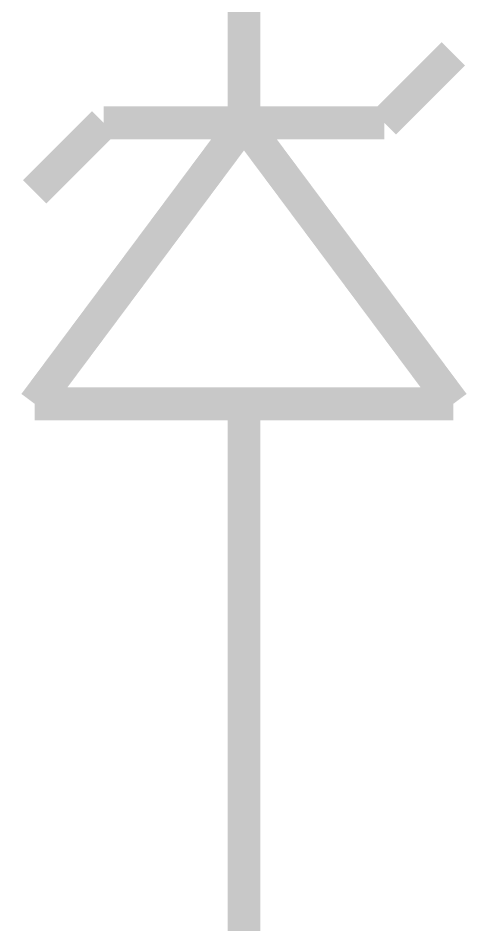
# Model space of a CAD drawing. Header units: millimetres. Extents: x 0 to 800, y 0 to 567.
# Drawn here: x 415.53 to 419.64, y 341.95 to 350.19 of the extents above; entities that cross this region are included whole.
import ezdxf

# ---------------------------------------------------------------- set-up
doc = ezdxf.new("R2010")
doc.units = ezdxf.units.MM
doc.layers.add('Sheet', color=255, linetype='Continuous')

msp = doc.modelspace()

# ---------------------------------------------------------------- linework, layer by layer
at = {"layer": 'Sheet', "const_width": 0.2997}
for points in [[(417.5886, 350.5183), (417.5886, 349.2416)], [(419.4925, 349.8687), (418.8653, 349.2416)], [(416.3118, 349.2416), (415.6847, 348.6144)], [(417.5886, 349.2416), (415.6847, 346.6881)], [(418.8653, 349.2416), (416.3118, 349.2416)], [(419.4925, 346.6881), (417.5886, 349.2416)], [(415.6847, 346.6881), (419.4925, 346.6881)], [(417.5886, 345.4338), (417.5886, 346.6881)], [(417.5886, 345.4338), (417.5886, 342.8803)], [(417.5886, 342.8803), (417.5886, 337.639)]]:
    msp.add_lwpolyline(points, dxfattribs=at)

doc.saveas('drawing.dxf')
